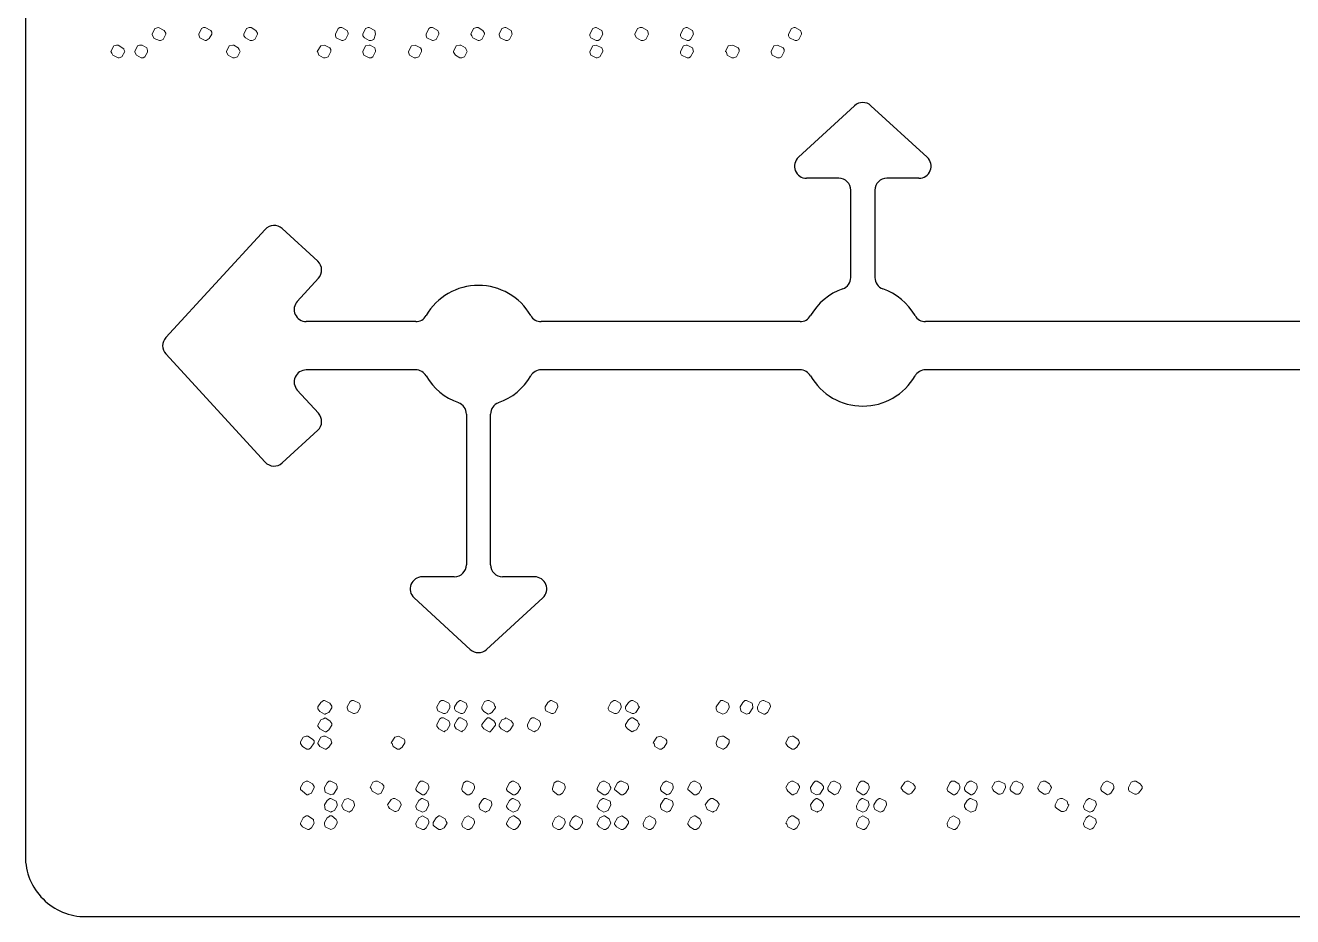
# Model space of a CAD drawing. Header units: millimetres. Extents: x 4903 to 8718, y 642 to 2401.
# Drawn here: x 8297.7 to 8507.7, y 642.3 to 790 of the extents above; entities that cross this region are included whole.
import ezdxf

# ---------------------------------------------------------------- set-up
doc = ezdxf.new("R2010")
doc.units = ezdxf.units.MM

msp = doc.modelspace()

# ---------------------------------------------------------------- linework, layer by layer
for p, q in [((8425.84, 768.15), (8435.15, 776.7)), ((8437.86, 776.7), (8447.18, 768.15)), ((8432.51, 764.68), (8427.19, 764.68)), ((8445.82, 764.68), (8440.51, 764.68)), ((8434.51, 748.23), (8434.51, 762.68)), ((8438.51, 762.68), (8438.51, 748.23)), ((8337.47, 756.21), (8321.01, 738.27)), ((8346.19, 750.92), (8340.3, 756.33)), ((8342.8, 744.27), (8346.31, 748.1)), ((8362.42, 740.92), (8344.28, 740.92)), ((8426.11, 740.92), (8383.21, 740.92)), ((8595.03, 740.92), (8446.9, 740.92)), ((8321.01, 735.57), (8337.47, 717.62)), ((8362.42, 732.92), (8344.28, 732.92)), ((8426.11, 732.92), (8383.21, 732.92)), ((8595.03, 732.92), (8446.9, 732.92)), ((8346.31, 725.74), (8342.8, 729.57)), ((8370.82, 725.6), (8370.82, 700.62)), ((8374.82, 700.62), (8374.82, 725.6)), ((8340.3, 717.5), (8346.19, 722.91)), ((8368.82, 698.62), (8363.5, 698.62)), ((8382.13, 698.62), (8376.82, 698.62)), ((8362.15, 695.14), (8371.46, 686.59)), ((8374.17, 686.59), (8383.49, 695.14))]:
    msp.add_line(p, q)
msp.add_lwpolyline([(8297.74, 929.3), (8297.74, 652.3, 0.414214), (8307.74, 642.3), (8707.74, 642.3, 0.414214), (8717.74, 652.3), (8717.74, 929.3, 0.414214), (8707.74, 939.3), (8307.74, 939.3, 0.414214)], format="xyb", close=True)
at = {"color": 139, "lineweight": 0}
for points in [[(8319.82, 789.64), (8319.21, 789.49), (8318.76, 788.58), (8318.76, 788.43), (8319.06, 787.82), (8319.97, 787.52), (8320.12, 787.52), (8320.58, 787.67), (8321.03, 788.58), (8321.03, 788.73), (8320.73, 789.19)], [(8327.56, 789.64), (8327.26, 789.64), (8326.95, 789.49), (8326.5, 788.58), (8326.5, 788.58), (8326.5, 788.43), (8326.65, 787.97), (8327.56, 787.52), (8327.71, 787.52), (8328.17, 787.82), (8328.62, 788.58), (8328.62, 788.89), (8328.47, 789.19)], [(8335.15, 789.64), (8334.84, 789.64), (8334.39, 789.49), (8333.93, 788.58), (8333.93, 788.58), (8333.93, 788.28), (8334.24, 787.97), (8335, 787.52), (8335.3, 787.52), (8335.75, 787.67), (8336.21, 788.58), (8336.21, 788.73), (8335.91, 789.19)], [(8350.17, 789.64), (8349.87, 789.64), (8349.56, 789.49), (8349.11, 788.58), (8349.11, 788.58), (8349.11, 788.28), (8349.26, 787.97), (8350.17, 787.52), (8350.32, 787.52), (8350.78, 787.67), (8351.23, 788.58), (8351.23, 788.73), (8351.08, 789.19)], [(8354.72, 789.64), (8354.57, 789.64), (8354.11, 789.49), (8353.66, 788.58), (8353.66, 788.28), (8353.96, 787.97), (8354.72, 787.52), (8355.03, 787.52), (8355.48, 787.67), (8355.78, 788.58), (8355.63, 789.19)], [(8365.19, 789.64), (8364.89, 789.64), (8364.58, 789.49), (8364.13, 788.58), (8364.13, 788.58), (8364.13, 788.28), (8364.28, 787.97), (8365.19, 787.52), (8365.34, 787.52), (8365.8, 787.67), (8366.25, 788.58), (8366.25, 788.73), (8366.1, 789.19)], [(8372.78, 789.64), (8372.48, 789.64), (8372.02, 789.49), (8371.57, 788.58), (8371.57, 788.58), (8371.72, 788.28), (8371.87, 787.97), (8372.78, 787.52), (8372.93, 787.52), (8373.39, 787.67), (8373.84, 788.58), (8373.84, 788.73), (8373.54, 789.19)], [(8377.33, 789.64), (8377.18, 789.64), (8376.72, 789.49), (8376.27, 788.58), (8376.27, 788.43), (8376.42, 787.97), (8377.33, 787.52), (8377.63, 787.52), (8377.94, 787.67), (8378.39, 788.58), (8378.24, 789.19)], [(8392.35, 789.64), (8392.2, 789.64), (8391.75, 789.49), (8391.29, 788.58), (8391.29, 788.28), (8391.44, 787.97), (8392.35, 787.52), (8392.66, 787.52), (8392.96, 787.67), (8393.42, 788.58), (8393.26, 789.19)], [(8399.94, 789.64), (8399.64, 789.64), (8399.18, 789.49), (8398.73, 788.58), (8398.73, 788.43), (8399.03, 787.97), (8399.79, 787.52), (8400.09, 787.52), (8400.55, 787.67), (8401, 788.58), (8400.85, 789.19)], [(8407.38, 789.64), (8407.22, 789.64), (8406.77, 789.49), (8406.31, 788.58), (8406.31, 788.28), (8406.47, 787.97), (8407.38, 787.52), (8407.68, 787.52), (8407.98, 787.67), (8408.44, 788.58), (8408.29, 789.19)], [(8425.28, 789.64), (8425.13, 789.64), (8424.68, 789.49), (8424.22, 788.58), (8424.22, 788.58), (8424.22, 788.28), (8424.37, 787.97), (8425.28, 787.52), (8425.59, 787.52), (8425.89, 787.67), (8426.34, 788.58), (8426.34, 788.73), (8426.19, 789.19)], [(8313.14, 786.76), (8312.84, 786.76), (8312.39, 786.61), (8311.93, 785.7), (8312.08, 785.39), (8312.23, 785.09), (8313.14, 784.64), (8313.3, 784.64), (8313.75, 784.79), (8314.21, 785.7), (8314.05, 786), (8314.05, 786.15)], [(8317.09, 786.76), (8316.94, 786.76), (8316.63, 786.76), (8316.33, 786.61), (8315.88, 785.7), (8315.88, 785.55), (8316.18, 785.09), (8316.94, 784.64), (8316.94, 784.64), (8317.24, 784.64), (8317.54, 784.79), (8318, 785.55), (8318, 785.85), (8317.85, 786.31)], [(8332.26, 786.76), (8332.11, 786.76), (8331.5, 786.61), (8331.05, 785.7), (8331.05, 785.55), (8331.35, 785.09), (8332.11, 784.64), (8332.42, 784.64), (8332.87, 784.79), (8333.33, 785.7), (8333.33, 785.7), (8333.17, 786), (8333.02, 786.31)], [(8347.29, 786.76), (8347.29, 786.76), (8346.68, 786.61), (8346.07, 785.7), (8346.22, 785.55), (8346.38, 785.09), (8347.13, 784.64), (8347.44, 784.64), (8347.89, 784.79), (8348.35, 785.7), (8348.35, 785.7), (8348.35, 786), (8348.2, 786.31)], [(8354.87, 786.76), (8354.72, 786.76), (8354.11, 786.61), (8353.66, 785.7), (8353.66, 785.55), (8353.81, 785.09), (8354.72, 784.64), (8355.03, 784.64), (8355.33, 784.79), (8355.78, 785.7), (8355.78, 785.85), (8355.63, 786.31)], [(8362.31, 786.76), (8362.31, 786.76), (8361.7, 786.61), (8361.25, 785.7), (8361.25, 785.55), (8361.4, 785.09), (8362.16, 784.64), (8362.46, 784.64), (8362.92, 784.79), (8363.37, 785.7), (8363.37, 785.7), (8363.37, 786), (8363.22, 786.31)], [(8369.9, 786.76), (8369.74, 786.76), (8369.14, 786.61), (8368.68, 785.7), (8368.68, 785.55), (8368.99, 785.09), (8369.74, 784.64), (8370.05, 784.64), (8370.5, 784.79), (8370.96, 785.7), (8370.96, 785.7), (8370.81, 786), (8370.65, 786.31)], [(8392.35, 786.76), (8392.35, 786.76), (8391.75, 786.61), (8391.29, 785.7), (8391.29, 785.55), (8391.44, 785.09), (8392.35, 784.64), (8392.51, 784.64), (8392.96, 784.79), (8393.42, 785.7), (8393.42, 785.85), (8393.26, 786.31)], [(8407.38, 786.76), (8407.22, 786.76), (8406.77, 786.61), (8406.31, 785.7), (8406.31, 785.39), (8406.47, 785.09), (8407.38, 784.64), (8407.68, 784.64), (8407.98, 784.79), (8408.44, 785.7), (8408.29, 786.31)], [(8414.96, 786.76), (8414.96, 786.76), (8414.2, 786.61), (8413.75, 785.7), (8413.9, 785.55), (8414.05, 785.09), (8414.81, 784.64), (8415.12, 784.64), (8415.57, 784.79), (8416.03, 785.7), (8416.03, 785.7), (8416.03, 786), (8415.87, 786.31)], [(8422.4, 786.76), (8422.4, 786.76), (8421.79, 786.61), (8421.34, 785.7), (8421.34, 785.55), (8421.49, 785.09), (8422.4, 784.64), (8422.7, 784.64), (8423.01, 784.79), (8423.46, 785.7), (8423.46, 785.7), (8423.46, 786), (8423.31, 786.31)], [(8347.29, 678.11), (8347.13, 678.11), (8346.68, 677.81), (8346.22, 677.05), (8346.22, 676.75), (8346.53, 676.29), (8347.29, 675.84), (8347.44, 675.84), (8347.59, 675.99), (8348.04, 676.14), (8348.5, 676.9), (8348.5, 677.2), (8348.2, 677.66)], [(8352.14, 678.11), (8353.05, 677.66), (8353.2, 677.35), (8353.2, 677.05), (8353.2, 677.05), (8353.2, 676.9), (8352.75, 676.14), (8352.29, 675.99), (8352.14, 675.99), (8352.14, 675.99), (8351.23, 676.44), (8351.08, 676.9), (8351.08, 677.05), (8351.54, 677.96), (8351.84, 678.11), (8352.14, 678.11)], [(8367.01, 678.11), (8366.71, 678.11), (8366.41, 677.96), (8365.95, 677.05), (8365.95, 676.9), (8366.1, 676.44), (8367.01, 675.99), (8367.32, 675.99), (8367.62, 676.14), (8368.08, 676.9), (8368.08, 677.05), (8368.08, 677.35), (8367.92, 677.66)], [(8369.9, 678.11), (8369.74, 678.11), (8369.29, 677.81), (8368.83, 677.05), (8368.83, 676.75), (8368.99, 676.44), (8369.9, 675.99), (8369.9, 675.99), (8370.2, 675.99), (8370.5, 676.14), (8370.96, 677.05), (8370.96, 677.2), (8370.81, 677.66)], [(8374.6, 678.11), (8374.3, 678.11), (8373.84, 677.96), (8373.39, 677.05), (8373.39, 676.75), (8373.69, 676.29), (8374.45, 675.84), (8374.75, 675.99), (8375.06, 676.14), (8375.66, 676.9), (8375.66, 677.05), (8375.51, 677.2), (8375.36, 677.66)], [(8384.92, 678.11), (8384.77, 678.11), (8384.31, 677.81), (8383.86, 677.05), (8383.86, 676.75), (8384.01, 676.44), (8384.92, 675.99), (8384.92, 675.99), (8385.22, 675.99), (8385.53, 676.14), (8385.98, 677.05), (8385.98, 677.2), (8385.83, 677.66)], [(8395.54, 678.11), (8395.39, 678.11), (8395.24, 678.11), (8394.78, 677.81), (8394.33, 676.9), (8394.33, 676.75), (8394.48, 676.44), (8395.39, 675.99), (8395.69, 675.99), (8396, 676.14), (8396.45, 676.9), (8396.45, 677.05), (8396.45, 677.2), (8396.3, 677.66)], [(8398.42, 678.11), (8398.12, 678.11), (8397.66, 677.81), (8397.21, 677.05), (8397.21, 676.75), (8397.36, 676.44), (8398.27, 675.99), (8398.42, 675.99), (8398.58, 675.99), (8398.88, 676.14), (8399.49, 677.05), (8399.33, 677.2), (8399.18, 677.66)], [(8413.29, 678.11), (8412.99, 678.11), (8412.69, 677.81), (8412.23, 677.05), (8412.23, 676.75), (8412.38, 676.29), (8413.29, 675.84), (8413.29, 675.84), (8413.6, 675.99), (8413.9, 676.14), (8414.36, 676.9), (8414.36, 677.2), (8414.2, 677.66)], [(8417.24, 678.11), (8416.94, 678.11), (8416.63, 677.81), (8416.18, 677.05), (8416.18, 676.9), (8416.33, 676.29), (8417.24, 675.84), (8417.54, 675.99), (8417.7, 675.99), (8418.3, 676.9), (8418.3, 677.05), (8418.15, 677.66)], [(8420.12, 678.11), (8419.97, 678.11), (8419.52, 677.96), (8419.06, 677.05), (8419.06, 676.75), (8419.21, 676.29), (8420.12, 675.84), (8420.27, 675.84), (8420.73, 676.14), (8421.19, 677.05), (8421.19, 677.2), (8421.03, 677.66)], [(8347.44, 675.23), (8347.13, 675.08), (8346.68, 674.93), (8346.22, 674.02), (8346.22, 673.86), (8346.53, 673.41), (8347.44, 672.95), (8347.59, 672.95), (8348.04, 673.26), (8348.5, 674.02), (8348.5, 674.32), (8348.2, 674.77)], [(8367.01, 675.23), (8367.01, 675.23), (8366.71, 675.23), (8366.41, 675.08), (8365.95, 674.17), (8365.95, 674.02), (8365.95, 673.86), (8366.25, 673.41), (8367.16, 672.95), (8367.32, 673.11), (8367.62, 673.26), (8368.08, 674.02), (8368.08, 674.32), (8367.92, 674.77)], [(8369.9, 675.23), (8369.59, 675.23), (8369.29, 674.93), (8368.83, 674.17), (8368.83, 673.86), (8369.14, 673.41), (8370.05, 672.95), (8370.2, 673.11), (8370.5, 673.26), (8370.96, 674.02), (8370.96, 674.32), (8370.81, 674.77)], [(8374.6, 675.23), (8374.45, 675.23), (8374.3, 675.23), (8373.99, 674.93), (8373.39, 674.17), (8373.39, 674.02), (8373.39, 673.86), (8373.69, 673.41), (8374.6, 672.95), (8374.75, 672.95), (8375.06, 673.26), (8375.66, 674.02), (8375.66, 674.32), (8375.36, 674.77)], [(8377.33, 675.23), (8377.18, 675.08), (8376.72, 674.93), (8376.27, 674.17), (8376.27, 673.86), (8376.57, 673.41), (8377.48, 672.95), (8377.63, 672.95), (8378.09, 673.26), (8378.55, 674.02), (8378.55, 674.32), (8378.24, 674.77)], [(8382.04, 675.23), (8382.04, 675.23), (8381.73, 675.23), (8381.43, 675.08), (8380.97, 674.17), (8380.97, 674.02), (8380.97, 673.86), (8381.12, 673.41), (8382.04, 672.95), (8382.34, 673.11), (8382.64, 673.26), (8383.1, 674.02), (8383.1, 674.32), (8382.95, 674.77)], [(8398.42, 675.23), (8398.12, 675.23), (8397.66, 674.93), (8397.21, 674.17), (8397.21, 674.17), (8397.21, 673.86), (8397.51, 673.41), (8398.27, 672.95), (8398.58, 673.11), (8399.03, 673.26), (8399.49, 674.17), (8399.33, 674.32), (8399.18, 674.77)], [(8344.55, 672.19), (8344.25, 672.19), (8343.8, 672.04), (8343.34, 671.28), (8343.34, 670.98), (8343.64, 670.53), (8344.4, 670.07), (8344.55, 670.07), (8344.71, 670.07), (8345.01, 670.22), (8345.62, 671.13), (8345.62, 671.44), (8345.31, 671.74)], [(8347.44, 672.19), (8347.13, 672.19), (8346.68, 672.04), (8346.22, 671.13), (8346.22, 670.98), (8346.53, 670.53), (8347.44, 670.07), (8347.59, 670.07), (8348.04, 670.37), (8348.5, 671.13), (8348.35, 671.59), (8348.35, 671.74)], [(8359.58, 672.19), (8359.58, 672.19), (8360.49, 671.74), (8360.64, 671.44), (8360.64, 671.13), (8360.64, 671.13), (8360.64, 671.13), (8360.18, 670.37), (8359.73, 670.07), (8359.43, 670.07), (8358.67, 670.53), (8358.52, 670.98), (8358.36, 671.13), (8358.36, 671.13), (8358.97, 672.04), (8359.58, 672.19), (8359.58, 672.19)], [(8402.98, 672.19), (8402.98, 672.19), (8403.89, 671.74), (8404.04, 671.44), (8404.04, 671.13), (8404.04, 671.13), (8404.04, 671.13), (8403.58, 670.37), (8403.13, 670.07), (8402.82, 670.07), (8402.07, 670.53), (8401.91, 670.98), (8401.76, 671.13), (8401.76, 671.13), (8402.37, 672.04), (8402.98, 672.19), (8402.98, 672.19)], [(8413.45, 672.19), (8413.14, 672.19), (8412.54, 672.04), (8412.23, 671.13), (8412.23, 670.98), (8412.38, 670.53), (8413.29, 670.07), (8413.45, 670.07), (8413.9, 670.37), (8414.36, 671.13), (8414.36, 671.59), (8414.2, 671.74)], [(8424.83, 672.19), (8424.98, 672.19), (8425.74, 671.74), (8425.89, 671.44), (8426.04, 671.13), (8426.04, 671.13), (8426.04, 671.13), (8425.59, 670.37), (8425.13, 670.07), (8424.83, 670.07), (8424.07, 670.53), (8423.76, 670.98), (8423.76, 671.13), (8423.76, 671.13), (8424.22, 672.04), (8424.83, 672.19), (8424.83, 672.19)], [(8344.55, 664.76), (8344.25, 664.76), (8343.8, 664.46), (8343.34, 663.7), (8343.34, 663.39), (8343.64, 663.09), (8344.4, 662.48), (8344.55, 662.48), (8344.71, 662.63), (8345.16, 662.79), (8345.62, 663.7), (8345.62, 663.85), (8345.31, 664.3)], [(8348.35, 664.76), (8348.04, 664.76), (8347.74, 664.46), (8347.29, 663.7), (8347.29, 663.55), (8347.44, 662.94), (8348.35, 662.48), (8348.65, 662.63), (8348.8, 662.63), (8349.41, 663.55), (8349.41, 663.85), (8349.26, 664.3)], [(8356.09, 664.76), (8355.78, 664.76), (8355.33, 664.61), (8354.87, 663.7), (8355.03, 663.55), (8355.18, 663.09), (8356.09, 662.63), (8356.24, 662.63), (8356.69, 662.79), (8357.15, 663.7), (8357.15, 664), (8356.85, 664.3)], [(8363.67, 664.76), (8363.52, 664.76), (8363.22, 664.76), (8362.92, 664.46), (8362.46, 663.55), (8362.46, 663.39), (8362.61, 663.09), (8363.52, 662.48), (8363.83, 662.48), (8364.13, 662.79), (8364.58, 663.55), (8364.58, 663.7), (8364.58, 663.85), (8364.43, 664.3)], [(8371.11, 664.76), (8370.96, 664.76), (8370.81, 664.76), (8370.35, 664.46), (8370.05, 663.55), (8370.05, 663.39), (8370.2, 663.09), (8370.96, 662.48), (8371.26, 662.48), (8371.72, 662.79), (8372.17, 663.55), (8372.17, 663.7), (8372.17, 663.85), (8372.02, 664.3)], [(8378.7, 664.76), (8378.55, 664.76), (8378.39, 664.76), (8377.94, 664.46), (8377.48, 663.55), (8377.48, 663.39), (8377.63, 663.09), (8378.55, 662.48), (8378.85, 662.48), (8379.3, 662.79), (8379.76, 663.55), (8379.76, 663.7), (8379.61, 663.85), (8379.46, 664.3)], [(8386.13, 664.76), (8386.13, 664.76), (8385.83, 664.76), (8385.37, 664.46), (8385.07, 663.55), (8385.07, 663.39), (8385.22, 663.09), (8385.98, 662.48), (8386.28, 662.48), (8386.74, 662.79), (8387.19, 663.55), (8387.19, 663.7), (8387.19, 663.85), (8387.04, 664.3)], [(8393.72, 664.76), (8393.57, 664.76), (8393.42, 664.76), (8392.96, 664.46), (8392.51, 663.55), (8392.51, 663.39), (8392.66, 663.09), (8393.57, 662.48), (8393.87, 662.48), (8394.33, 662.79), (8394.78, 663.55), (8394.78, 663.7), (8394.63, 663.85), (8394.48, 664.3)], [(8396.6, 664.76), (8396.45, 664.76), (8396.3, 664.76), (8395.84, 664.46), (8395.39, 663.55), (8395.39, 663.39), (8395.69, 663.09), (8396.45, 662.48), (8396.75, 662.48), (8397.21, 662.79), (8397.66, 663.55), (8397.66, 663.7), (8397.66, 663.85), (8397.51, 664.3)], [(8404.04, 664.76), (8403.89, 664.76), (8403.43, 664.46), (8402.98, 663.7), (8402.98, 663.39), (8403.13, 663.09), (8404.04, 662.48), (8404.04, 662.48), (8404.34, 662.63), (8404.65, 662.79), (8405.1, 663.55), (8405.1, 663.85), (8404.95, 664.3)], [(8408.74, 664.76), (8408.59, 664.76), (8408.44, 664.76), (8407.98, 664.46), (8407.53, 663.55), (8407.53, 663.39), (8407.83, 663.09), (8408.59, 662.48), (8408.89, 662.48), (8409.35, 662.79), (8409.8, 663.55), (8409.8, 663.7), (8409.65, 663.85), (8409.5, 664.3)], [(8424.98, 664.76), (8424.68, 664.76), (8424.22, 664.46), (8423.76, 663.7), (8423.92, 663.39), (8424.07, 663.09), (8424.83, 662.48), (8424.98, 662.48), (8425.13, 662.63), (8425.59, 662.79), (8426.04, 663.7), (8426.04, 663.85), (8425.74, 664.3)], [(8428.92, 664.76), (8428.62, 664.76), (8428.32, 664.46), (8427.86, 663.7), (8427.86, 663.55), (8428.01, 662.94), (8428.77, 662.48), (8429.23, 662.63), (8429.38, 662.63), (8429.99, 663.55), (8429.99, 663.85), (8429.68, 664.3)], [(8431.81, 664.76), (8431.66, 664.76), (8431.2, 664.61), (8430.74, 663.7), (8430.74, 663.39), (8430.9, 663.09), (8431.81, 662.48), (8431.81, 662.48), (8432.41, 662.79), (8432.87, 663.7), (8432.87, 663.85), (8432.72, 664.3)], [(8436.66, 664.76), (8436.51, 664.76), (8436.21, 664.76), (8435.9, 664.46), (8435.45, 663.55), (8435.45, 663.39), (8435.6, 663.09), (8436.51, 662.48), (8436.66, 662.48), (8437.12, 662.79), (8437.57, 663.55), (8437.57, 663.7), (8437.57, 663.85), (8437.42, 664.3)], [(8443.95, 664.76), (8444.1, 664.76), (8444.86, 664.3), (8445.16, 663.85), (8445.16, 663.55), (8444.55, 662.79), (8444.25, 662.63), (8444.1, 662.63), (8444.1, 662.63), (8443.95, 662.63), (8443.19, 663.09), (8443.04, 663.39), (8442.88, 663.55), (8442.88, 663.55), (8442.88, 663.7), (8443.49, 664.61), (8443.79, 664.76), (8443.95, 664.76), (8443.95, 664.76), (8443.95, 664.76)], [(8451.69, 664.76), (8451.53, 664.76), (8451.23, 664.76), (8450.93, 664.46), (8450.47, 663.55), (8450.47, 663.39), (8450.62, 663.09), (8451.53, 662.48), (8451.69, 662.48), (8452.14, 662.79), (8452.6, 663.55), (8452.6, 663.7), (8452.6, 663.85), (8452.44, 664.3)], [(8454.57, 664.76), (8454.27, 664.76), (8453.81, 664.46), (8453.35, 663.7), (8453.35, 663.39), (8453.51, 663.09), (8454.42, 662.48), (8454.57, 662.48), (8454.72, 662.63), (8455.02, 662.79), (8455.48, 663.55), (8455.48, 663.85), (8455.33, 664.3)], [(8459.12, 664.76), (8458.97, 664.76), (8458.36, 664.61), (8457.91, 663.7), (8458.06, 663.39), (8458.21, 663.09), (8458.97, 662.63), (8459.27, 662.63), (8459.73, 662.79), (8460.18, 663.7), (8460.18, 663.85), (8460.03, 664.3)], [(8462, 664.76), (8461.85, 664.76), (8461.4, 664.61), (8460.94, 663.7), (8460.94, 663.39), (8461.09, 663.09), (8461.85, 662.63), (8462, 662.63), (8462.31, 662.63), (8462.61, 662.79), (8463.07, 663.7), (8463.07, 663.85), (8462.91, 664.3)], [(8466.71, 664.76), (8466.4, 664.76), (8465.95, 664.61), (8465.49, 663.7), (8465.49, 663.55), (8465.8, 663.09), (8466.56, 662.63), (8466.86, 662.63), (8467.32, 662.79), (8467.77, 663.7), (8467.62, 664), (8467.47, 664.3)], [(8477.03, 664.76), (8476.87, 664.76), (8476.42, 664.46), (8475.96, 663.7), (8475.96, 663.39), (8476.12, 663.09), (8477.03, 662.48), (8477.03, 662.48), (8477.33, 662.63), (8477.63, 662.79), (8478.09, 663.55), (8478.09, 663.85), (8477.94, 664.3)], [(8481.58, 664.76), (8481.73, 664.76), (8482.49, 664.3), (8482.79, 663.85), (8482.79, 663.55), (8482.19, 662.79), (8481.88, 662.63), (8481.73, 662.63), (8481.73, 662.63), (8481.58, 662.63), (8480.67, 663.09), (8480.52, 663.39), (8480.52, 663.55), (8480.52, 663.55), (8480.52, 663.7), (8480.97, 664.61), (8481.43, 664.76), (8481.58, 664.76), (8481.58, 664.76), (8481.58, 664.76)], [(8348.35, 661.88), (8348.2, 661.88), (8347.74, 661.57), (8347.29, 660.81), (8347.29, 660.81), (8347.44, 660.06), (8348.35, 659.6), (8348.5, 659.75), (8348.96, 659.9), (8349.41, 660.66), (8349.41, 660.97), (8349.26, 661.42)], [(8351.23, 661.88), (8350.62, 661.72), (8350.17, 660.81), (8350.17, 660.66), (8350.47, 660.06), (8351.38, 659.6), (8351.54, 659.75), (8351.84, 659.9), (8352.29, 660.66), (8352.29, 660.81), (8352.14, 661.42)], [(8358.97, 661.88), (8358.67, 661.88), (8358.36, 661.72), (8357.76, 660.81), (8357.76, 660.81), (8357.91, 660.51), (8358.06, 660.21), (8358.97, 659.75), (8359.12, 659.75), (8359.58, 659.9), (8360.03, 660.81), (8360.03, 660.97), (8359.73, 661.42)], [(8363.52, 661.88), (8363.37, 661.88), (8362.92, 661.57), (8362.46, 660.66), (8362.46, 660.51), (8362.61, 660.06), (8363.52, 659.6), (8363.83, 659.75), (8364.13, 659.9), (8364.58, 660.81), (8364.43, 661.42)], [(8373.99, 661.88), (8373.69, 661.88), (8373.39, 661.57), (8372.93, 660.81), (8372.93, 660.81), (8372.93, 660.51), (8373.08, 660.06), (8373.99, 659.6), (8374.14, 659.75), (8374.6, 659.9), (8375.06, 660.81), (8375.06, 660.97), (8374.9, 661.42)], [(8378.55, 661.88), (8378.39, 661.88), (8377.94, 661.57), (8377.48, 660.66), (8377.48, 660.51), (8377.79, 660.06), (8378.55, 659.6), (8378.85, 659.75), (8379.3, 659.9), (8379.76, 660.81), (8379.46, 661.42)], [(8393.57, 661.88), (8393.42, 661.88), (8392.96, 661.57), (8392.51, 660.66), (8392.51, 660.51), (8392.81, 660.06), (8393.57, 659.6), (8393.87, 659.75), (8394.33, 659.9), (8394.78, 660.81), (8394.63, 661.42)], [(8404.04, 661.88), (8403.73, 661.88), (8403.43, 661.57), (8402.98, 660.81), (8402.98, 660.81), (8402.98, 660.51), (8403.13, 660.06), (8404.04, 659.6), (8404.34, 659.75), (8404.65, 659.9), (8405.1, 660.81), (8405.1, 660.97), (8404.95, 661.42)], [(8411.63, 661.88), (8411.32, 661.88), (8410.87, 661.57), (8410.41, 660.81), (8410.41, 660.81), (8410.56, 660.51), (8410.71, 660.06), (8411.63, 659.6), (8411.78, 659.75), (8412.23, 659.9), (8412.69, 660.81), (8412.69, 660.97), (8412.38, 661.42)], [(8428.92, 661.88), (8428.77, 661.88), (8428.32, 661.57), (8427.86, 660.81), (8427.86, 660.81), (8428.01, 660.06), (8428.92, 659.6), (8429.08, 659.75), (8429.53, 659.9), (8429.99, 660.66), (8429.99, 660.97), (8429.68, 661.42)], [(8436.51, 661.88), (8436.36, 661.88), (8435.9, 661.57), (8435.45, 660.66), (8435.45, 660.51), (8435.6, 660.06), (8436.51, 659.6), (8436.81, 659.75), (8437.12, 659.9), (8437.57, 660.81), (8437.42, 661.42)], [(8439.39, 661.88), (8439.24, 661.88), (8438.79, 661.57), (8438.33, 660.81), (8438.33, 660.81), (8438.33, 660.51), (8438.48, 660.06), (8439.39, 659.6), (8439.7, 659.75), (8440, 659.9), (8440.46, 660.81), (8440.46, 660.97), (8440.3, 661.42)], [(8454.42, 661.88), (8454.27, 661.88), (8453.81, 661.57), (8453.35, 660.81), (8453.35, 660.81), (8453.35, 660.51), (8453.66, 660.06), (8454.42, 659.6), (8454.72, 659.75), (8455.18, 659.9), (8455.48, 660.81), (8455.48, 660.97), (8455.33, 661.42)], [(8469.59, 661.88), (8469.29, 661.88), (8468.83, 661.72), (8468.38, 660.81), (8468.38, 660.81), (8468.38, 660.51), (8468.68, 660.21), (8469.44, 659.75), (8469.74, 659.75), (8470.2, 659.9), (8470.65, 660.81), (8470.5, 660.97), (8470.35, 661.42)], [(8474.14, 661.88), (8473.99, 661.88), (8473.54, 661.57), (8473.08, 660.66), (8473.08, 660.51), (8473.23, 660.06), (8474.14, 659.6), (8474.45, 659.75), (8474.75, 659.9), (8475.21, 660.81), (8475.05, 661.42)], [(8344.55, 658.99), (8344.25, 658.99), (8343.8, 658.69), (8343.34, 657.78), (8343.34, 657.63), (8343.64, 657.17), (8344.55, 656.72), (8344.71, 656.72), (8345.16, 657.02), (8345.62, 657.78), (8345.47, 658.23), (8345.47, 658.39)], [(8348.5, 658.99), (8348.2, 658.99), (8348.04, 658.84), (8347.74, 658.69), (8347.29, 657.93), (8347.29, 657.63), (8347.44, 657.17), (8348.35, 656.72), (8348.35, 656.72), (8348.65, 656.87), (8348.96, 657.02), (8349.41, 657.78), (8349.41, 658.08), (8349.26, 658.39)], [(8363.52, 658.99), (8363.52, 658.99), (8362.92, 658.69), (8362.46, 657.78), (8362.46, 657.63), (8362.61, 657.17), (8363.52, 656.72), (8363.83, 656.72), (8364.13, 657.02), (8364.58, 657.78), (8364.58, 658.08), (8364.43, 658.54)], [(8366.41, 658.99), (8366.25, 658.99), (8365.8, 658.69), (8365.34, 657.93), (8365.34, 657.48), (8365.5, 657.32), (8366.25, 656.72), (8366.56, 656.72), (8367.16, 657.02), (8367.62, 657.78), (8367.47, 658.08), (8367.32, 658.54)], [(8371.11, 658.99), (8371.11, 658.99), (8370.5, 658.69), (8370.05, 657.78), (8370.05, 657.63), (8370.2, 657.17), (8370.96, 656.72), (8371.26, 656.72), (8371.72, 657.02), (8372.17, 657.78), (8372.17, 657.78), (8372.17, 658.08), (8372.02, 658.54)], [(8378.7, 658.99), (8378.55, 658.99), (8377.94, 658.69), (8377.48, 657.78), (8377.48, 657.63), (8377.79, 657.17), (8378.55, 656.72), (8378.85, 656.72), (8379.3, 657.02), (8379.76, 657.78), (8379.76, 658.08), (8379.46, 658.54)], [(8386.13, 658.99), (8386.13, 658.99), (8385.53, 658.69), (8385.07, 657.78), (8385.07, 657.63), (8385.22, 657.17), (8385.98, 656.72), (8386.28, 656.72), (8386.74, 657.02), (8387.19, 657.78), (8387.19, 658.08), (8387.04, 658.54)], [(8389.02, 658.99), (8388.86, 658.99), (8388.41, 658.69), (8387.95, 657.93), (8387.95, 657.48), (8388.11, 657.32), (8388.86, 656.72), (8389.17, 656.72), (8389.62, 657.02), (8390.08, 657.78), (8390.08, 658.08), (8389.93, 658.54)], [(8393.72, 658.99), (8393.57, 658.99), (8392.96, 658.69), (8392.51, 657.78), (8392.51, 657.63), (8392.81, 657.17), (8393.57, 656.72), (8393.87, 656.72), (8394.33, 657.02), (8394.78, 657.78), (8394.78, 657.78), (8394.63, 658.08), (8394.48, 658.54)], [(8396.6, 658.99), (8396.6, 658.99), (8395.84, 658.69), (8395.39, 657.78), (8395.39, 657.63), (8395.69, 657.17), (8396.45, 656.72), (8396.75, 656.72), (8397.21, 657.02), (8397.66, 657.78), (8397.66, 657.78), (8397.66, 658.08), (8397.36, 658.54)], [(8401.16, 658.99), (8401.16, 658.99), (8400.55, 658.69), (8400.09, 657.78), (8400.09, 657.63), (8400.24, 657.17), (8401, 656.72), (8401.31, 656.72), (8401.76, 657.02), (8402.22, 657.78), (8402.22, 657.78), (8402.22, 658.08), (8402.07, 658.54)], [(8408.74, 658.99), (8408.59, 658.99), (8407.98, 658.69), (8407.53, 657.78), (8407.53, 657.63), (8407.83, 657.17), (8408.59, 656.72), (8408.89, 656.72), (8409.35, 657.02), (8409.8, 657.78), (8409.8, 657.78), (8409.65, 658.08), (8409.5, 658.54)], [(8424.98, 658.99), (8424.68, 658.99), (8424.22, 658.69), (8423.76, 657.78), (8423.92, 657.63), (8424.07, 657.17), (8424.98, 656.72), (8425.13, 656.72), (8425.59, 657.02), (8426.04, 657.78), (8425.89, 658.23), (8425.89, 658.39)], [(8436.51, 658.99), (8436.51, 658.99), (8435.9, 658.69), (8435.45, 657.78), (8435.45, 657.63), (8435.6, 657.17), (8436.51, 656.72), (8436.81, 656.72), (8437.12, 657.02), (8437.57, 657.78), (8437.57, 658.08), (8437.42, 658.54)], [(8451.53, 658.99), (8451.53, 658.99), (8450.93, 658.69), (8450.47, 657.78), (8450.47, 657.63), (8450.62, 657.17), (8451.53, 656.72), (8451.84, 656.72), (8452.14, 657.02), (8452.6, 657.78), (8452.6, 657.78), (8452.6, 658.08), (8452.44, 658.54)], [(8474.14, 658.99), (8473.99, 658.99), (8473.54, 658.69), (8473.08, 657.78), (8473.08, 657.63), (8473.23, 657.17), (8474.14, 656.72), (8474.45, 656.87), (8474.75, 657.02), (8475.21, 657.93), (8475.05, 658.54)]]:
    msp.add_lwpolyline(points, close=True, dxfattribs=at)
for centre, radius, start, end in [((8436.51, 775.23), 2, 47.4556, 132.5444), ((8427.19, 766.68), 2, 132.5444, 270), ((8445.82, 766.68), 2, 270, 47.4556), ((8432.51, 762.68), 2, 0, 90), ((8440.51, 762.68), 2, 90, 180), ((8338.95, 754.86), 2, 47.4556, 137.4556), ((8344.84, 749.45), 2, 317.4556, 47.4556), ((8432.51, 748.23), 2, 289.4712, 0), ((8440.51, 748.23), 2, 180, 250.5288), ((8372.82, 736.92), 10, 30, 150), ((8436.51, 736.92), 10, 109.4712, 150), ((8436.51, 736.92), 10, 30, 70.5288), ((8344.28, 742.92), 2, 137.4556, 270), ((8362.42, 742.92), 2, 270, 330), ((8383.21, 742.92), 2, 210, 270), ((8426.11, 742.92), 2, 270, 330), ((8446.9, 742.92), 2, 210, 270), ((8322.48, 736.92), 2, 137.4556, 222.5444), ((8344.28, 730.92), 2, 90, 222.5444), ((8362.42, 730.92), 2, 30, 90), ((8383.21, 730.92), 2, 90, 150), ((8426.11, 730.92), 2, 30, 90), ((8446.9, 730.92), 2, 90, 150), ((8372.82, 736.92), 10, 210, 250.5288), ((8372.82, 736.92), 10, 289.4712, 330), ((8436.51, 736.92), 10, 210, 330), ((8368.82, 725.6), 2, 0, 70.5288), ((8376.82, 725.6), 2, 109.4712, 180), ((8344.84, 724.38), 2, 312.5444, 42.5444), ((8338.95, 718.98), 2, 222.5444, 312.5444), ((8368.82, 700.62), 2, 270, 0), ((8376.82, 700.62), 2, 180, 270), ((8363.5, 696.62), 2, 90, 227.4556), ((8382.13, 696.62), 2, 312.5444, 90), ((8372.82, 688.07), 2, 227.4556, 312.5444)]:
    msp.add_arc(centre, radius, start, end)

doc.saveas('drawing.dxf')
